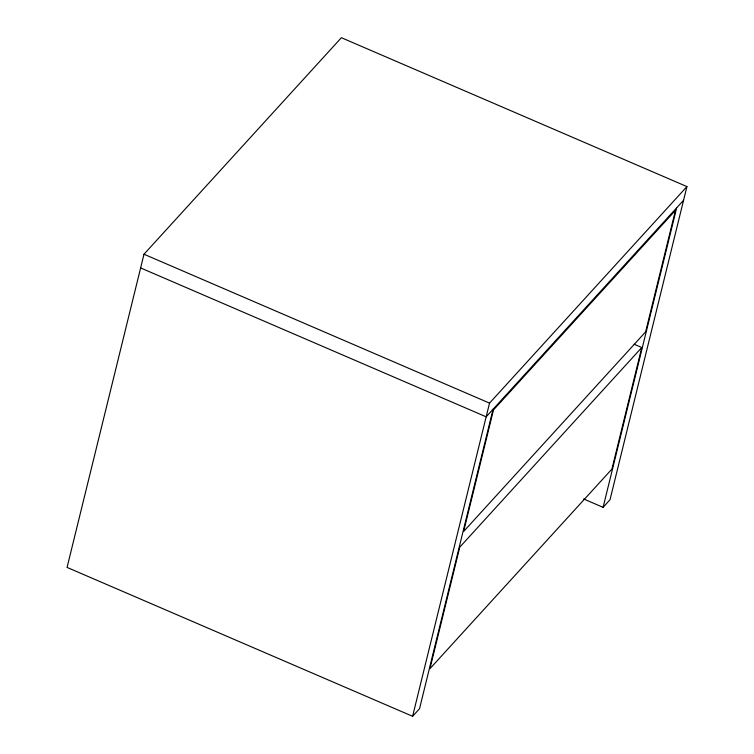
<?xml version="1.0" encoding="UTF-8"?>
<svg xmlns="http://www.w3.org/2000/svg" width="754" height="754" viewBox="0 0 754 754"><rect width="100%" height="100%" fill="white"/><g stroke="black" fill="none" stroke-linecap="round" stroke-linejoin="round"><path stroke-width="1.13" d="M583.662 498.969L603.096 507.348L610.005 499.77L686.932 186.587L341.383 37.7L143.995 254.23L67.068 567.413L412.617 716.3L419.526 708.722L493.078 409.243M412.617 716.3L489.534 403.117L686.932 186.587M641.786 347.509L611.928 469.063L429.931 668.704L459.78 547.15L641.786 347.509L634.227 344.258M603.096 507.348L676.658 207.868M683.567 200.291L486.17 416.821L140.63 267.934M143.995 254.23L489.534 403.117M493.484 409.94L463.625 531.495L645.631 331.854L675.48 210.3L493.484 409.94"/></g></svg>
